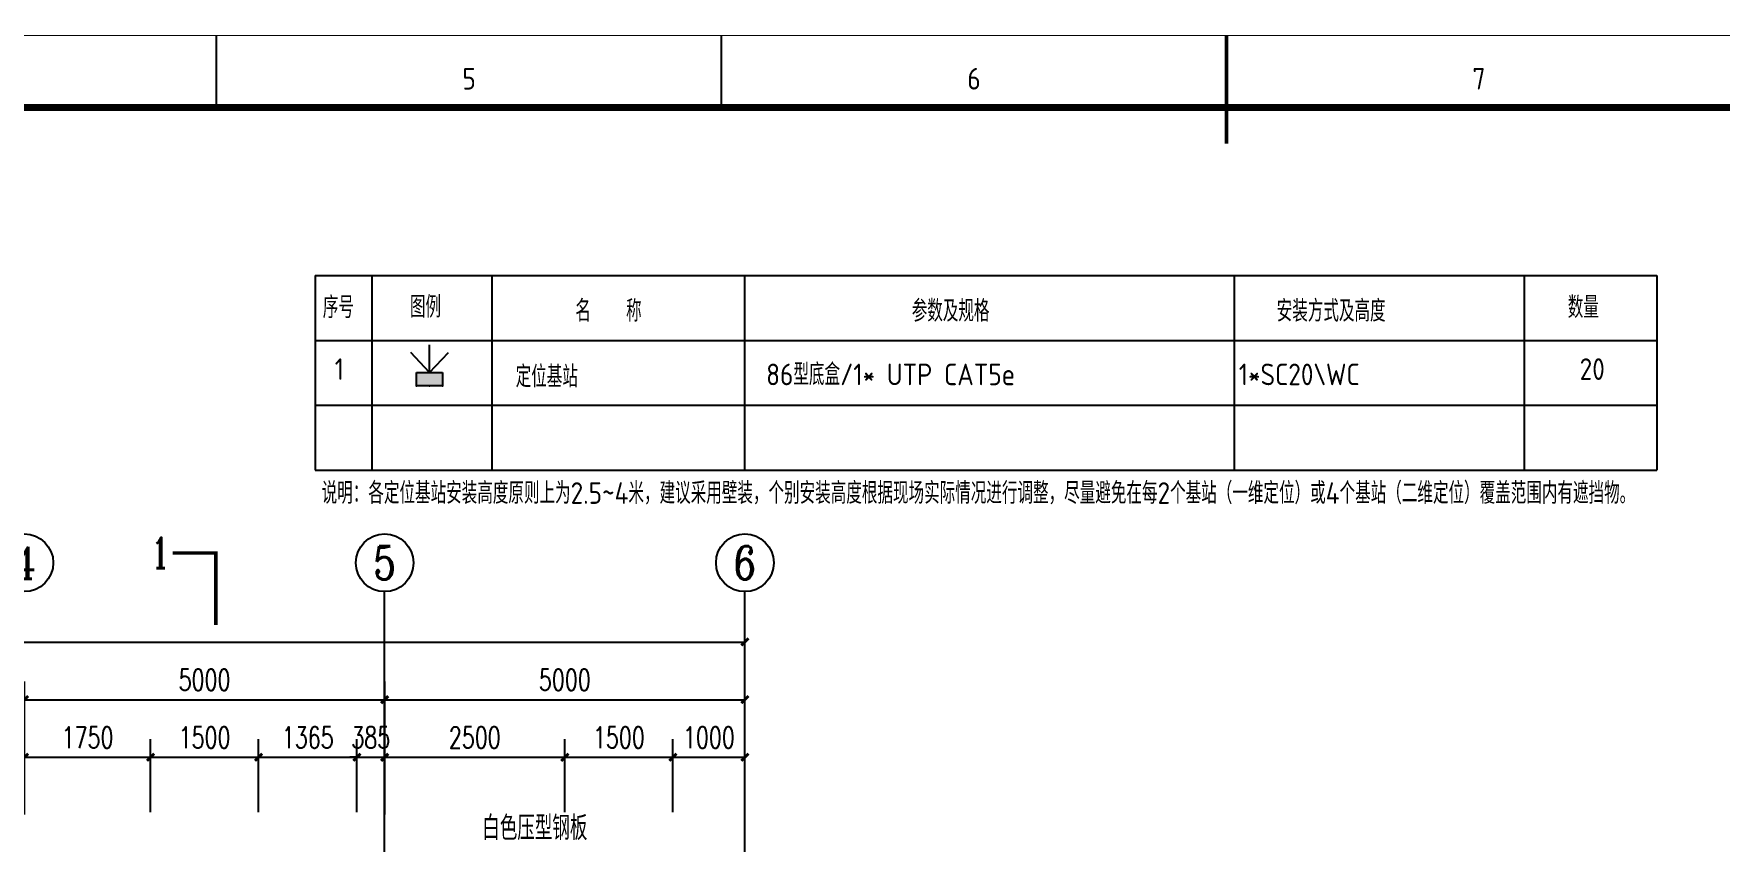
# Model space of a CAD drawing. Extents: x 170390 to 475615, y -37034 to 38097.
# Drawn here: x 317145 to 340554, y 17268 to 28493 of the extents above; entities that cross this region are included whole.
import ezdxf
from ezdxf.enums import TextEntityAlignment as Align

# ---------------------------------------------------------------- set-up
doc = ezdxf.new("R2010")
doc.units = 0
doc.header["$LTSCALE"] = 1000
doc.header["$MEASUREMENT"] = 0
doc.linetypes.add('DOTE', pattern=[2.42, 2, -0.2, 0.02, -0.2])
doc.layers.get('0').update_dxf_attribs({"color": 8})
doc.layers.get('Defpoints').update_dxf_attribs({"color": 8})
for name, color, linetype in [('-人员定位', 6, 'Continuous'), ('-人员定位标注', 4, 'Continuous'), ('AXIS', 8, 'Continuous'), ('AXIS_TEXT', 8, 'Continuous'), ('DIM_LEAD', 8, 'Continuous'), ('DIM_SYMB', 8, 'Continuous'), ('DOTE', 8, 'DOTE'), ('PUB_DIM', 8, 'Continuous')]:
    doc.layers.add(name, color=color, linetype=linetype)
doc.styles.add('-GBCBIGGBENOR', font='gbenor.shx', dxfattribs={"width": 0.7, "bigfont": 'gbcbig.shx'})
doc.styles.add('_TCH_AXIS', font='COMPLEX.shx', dxfattribs={"bigfont": 'dxt.shx'})
doc.styles.add('_TCH_DIM', font='SIMPLEX', dxfattribs={"bigfont": 'GBCBIG'})
doc.styles.add('_TCH_DIM_T3', font='SIMPLEX', dxfattribs={"width": 0.705882, "bigfont": 'GBCBIG'})
doc.styles.add('_TCH_LABEL', font='COMPLEX', dxfattribs={"bigfont": 'GBCBIG'})
doc.styles.add('COMPLEX', font='COMPLEX')
doc.styles.get("Standard").update_dxf_attribs({"font": 'GBENOR', "bigfont": 'GBCBIG'})
doc.dimstyles.new('_TCH_ARCH&&100', dxfattribs={"dimtxt": 297.5, "dimasz": 100, "dimexe": 250, "dimexo": 300, "dimgap": 126.25, "dimtad": 1, "dimdec": 0, "dimzin": 0, "dimdsep": 46, "dimtxsty": '_TCH_DIM_T3', "dimblk": 'ARCHTICK', "dimcen": 0.09, "dimclrt": 7, "dimazin": 2, "dimtfac": 1, "dimtdec": 0, "dimtix": 1, "dimtmove": 2, "dimatfit": 3, "dimldrblk": 'ARCHTICK', "dimfxl": 0, "dimtolj": 1, "dimtzin": 0, "dimarcsym": 0})

# ---------------------------------------------------------------- blocks, each defined once
blk = doc.blocks.new('GEDI_WK_A1')
at = {"color": 3}
for p, q in [((280.33, 584), (280.33, 594)), ((350.42, 584), (350.42, 594)), ((420.5, 584), (420.5, 594))]:
    blk.add_line(p, q, dxfattribs=at)
for points, const_width in [([(0, 0), (841, 0), (841, 594), (0, 594)], 0.1), ([(25, 10), (831, 10), (831, 584), (25, 584)], 1)]:
    blk.add_lwpolyline(points, close=True, dxfattribs=dict(at, const_width=const_width))
at = {"color": 3, "const_width": 0.5}
blk.add_lwpolyline([(420.5, 579), (420.5, 594)], dxfattribs=at)
at = {"color": 3}
for s, p in [('5', (315.38, 588)), ('6', (385.46, 588)), ('7', (455.54, 588))]:
    blk.add_text(s, height=3, dxfattribs=at).set_placement(p, align=Align.MIDDLE)
blk = doc.blocks.new('_ArchTick')
at = {"color": 0, "linetype": 'ByBlock', "const_width": 0.4}
blk.add_lwpolyline([(-0.5, -0.5), (0.5, 0.5)], dxfattribs=at)
blk = doc.blocks.new('*D167')
at = {"layer": 'Defpoints', "color": 0, "transparency": 16777216}
for p in [(318766, 18448), (317016, 17388), (318766, 17388)]:
    blk.add_point(p, dxfattribs=at)
at = {"layer": 'PUB_DIM', "color": 0, "lineweight": -2, "transparency": 16777216}
for p, q in [((317016, 17688), (317016, 18698)), ((318766, 17688), (318766, 18698)), ((317016, 18448), (318766, 18448))]:
    blk.add_line(p, q, dxfattribs=at)
at = {"layer": 'PUB_DIM', "color": 0, "lineweight": -2, "transparency": 16777216, "xscale": 100, "yscale": 100, "zscale": 100, "rotation": 180}
blk.add_blockref('_ArchTick', (317016, 18448), dxfattribs=at)
at = {"layer": 'PUB_DIM', "color": 0, "lineweight": -2, "transparency": 16777216, "xscale": 100, "yscale": 100, "zscale": 100}
blk.add_blockref('_ArchTick', (318766, 18448), dxfattribs=at)
at = {"layer": 'PUB_DIM', "color": 7, "transparency": 16777216, "insert": (317891, 18723), "char_height": 297.5, "attachment_point": 5, "style": '_TCH_DIM_T3'}
blk.add_mtext('\\A1;1750', dxfattribs=at)
blk = doc.blocks.new('*D168')
at = {"layer": 'Defpoints', "color": 0, "transparency": 16777216}
for p in [(320266, 18448), (318766, 17388), (320266, 17388)]:
    blk.add_point(p, dxfattribs=at)
at = {"layer": 'PUB_DIM', "color": 0, "lineweight": -2, "transparency": 16777216}
for p, q in [((318766, 17688), (318766, 18698)), ((320266, 17688), (320266, 18698)), ((318766, 18448), (320266, 18448))]:
    blk.add_line(p, q, dxfattribs=at)
at = {"layer": 'PUB_DIM', "color": 0, "lineweight": -2, "transparency": 16777216, "xscale": 100, "yscale": 100, "zscale": 100, "rotation": 180}
blk.add_blockref('_ArchTick', (318766, 18448), dxfattribs=at)
at = {"layer": 'PUB_DIM', "color": 0, "lineweight": -2, "transparency": 16777216, "xscale": 100, "yscale": 100, "zscale": 100}
blk.add_blockref('_ArchTick', (320266, 18448), dxfattribs=at)
at = {"layer": 'PUB_DIM', "color": 7, "transparency": 16777216, "insert": (319516, 18723), "char_height": 297.5, "attachment_point": 5, "style": '_TCH_DIM_T3'}
blk.add_mtext('\\A1;1500', dxfattribs=at)
blk = doc.blocks.new('*D169')
at = {"layer": 'Defpoints', "color": 0, "transparency": 16777216}
for p in [(321631, 18448), (320266, 17388), (321631, 17388)]:
    blk.add_point(p, dxfattribs=at)
at = {"layer": 'PUB_DIM', "color": 0, "lineweight": -2, "transparency": 16777216}
for p, q in [((320266, 17688), (320266, 18698)), ((321631, 17688), (321631, 18698)), ((320266, 18448), (321631, 18448))]:
    blk.add_line(p, q, dxfattribs=at)
at = {"layer": 'PUB_DIM', "color": 0, "lineweight": -2, "transparency": 16777216, "xscale": 100, "yscale": 100, "zscale": 100, "rotation": 180}
blk.add_blockref('_ArchTick', (320266, 18448), dxfattribs=at)
at = {"layer": 'PUB_DIM', "color": 0, "lineweight": -2, "transparency": 16777216, "xscale": 100, "yscale": 100, "zscale": 100}
blk.add_blockref('_ArchTick', (321631, 18448), dxfattribs=at)
at = {"layer": 'PUB_DIM', "color": 7, "transparency": 16777216, "insert": (320948, 18723), "char_height": 297.5, "attachment_point": 5, "style": '_TCH_DIM_T3'}
blk.add_mtext('\\A1;1365', dxfattribs=at)
blk = doc.blocks.new('*D170')
at = {"layer": 'Defpoints', "color": 0, "transparency": 16777216}
for p in [(322016, 18448), (321631, 17388), (322016, 17388)]:
    blk.add_point(p, dxfattribs=at)
at = {"layer": 'PUB_DIM', "color": 0, "lineweight": -2, "transparency": 16777216}
for p, q in [((321631, 17688), (321631, 18698)), ((322016, 17688), (322016, 18698)), ((321631, 18448), (321531, 18448)), ((321631, 18448), (322016, 18448)), ((322016, 18448), (322116, 18448))]:
    blk.add_line(p, q, dxfattribs=at)
at = {"layer": 'PUB_DIM', "color": 0, "lineweight": -2, "transparency": 16777216, "xscale": 100, "yscale": 100, "zscale": 100}
blk.add_blockref('_ArchTick', (321631, 18448), dxfattribs=at)
at = {"layer": 'PUB_DIM', "color": 0, "lineweight": -2, "transparency": 16777216, "xscale": 100, "yscale": 100, "zscale": 100, "rotation": 180}
blk.add_blockref('_ArchTick', (322016, 18448), dxfattribs=at)
at = {"layer": 'PUB_DIM', "color": 7, "transparency": 16777216, "insert": (321823, 18723), "char_height": 297.5, "attachment_point": 5, "style": '_TCH_DIM_T3'}
blk.add_mtext('\\A1;385', dxfattribs=at)
blk = doc.blocks.new('*D171')
at = {"layer": 'Defpoints', "color": 0, "transparency": 16777216}
for p in [(324516, 18448), (322016, 17388), (324516, 17388)]:
    blk.add_point(p, dxfattribs=at)
at = {"layer": 'PUB_DIM', "color": 0, "lineweight": -2, "transparency": 16777216}
for p, q in [((322016, 17688), (322016, 18698)), ((324516, 17688), (324516, 18698)), ((322016, 18448), (324516, 18448))]:
    blk.add_line(p, q, dxfattribs=at)
at = {"layer": 'PUB_DIM', "color": 0, "lineweight": -2, "transparency": 16777216, "xscale": 100, "yscale": 100, "zscale": 100, "rotation": 180}
blk.add_blockref('_ArchTick', (322016, 18448), dxfattribs=at)
at = {"layer": 'PUB_DIM', "color": 0, "lineweight": -2, "transparency": 16777216, "xscale": 100, "yscale": 100, "zscale": 100}
blk.add_blockref('_ArchTick', (324516, 18448), dxfattribs=at)
at = {"layer": 'PUB_DIM', "color": 7, "transparency": 16777216, "insert": (323266, 18723), "char_height": 297.5, "attachment_point": 5, "style": '_TCH_DIM_T3'}
blk.add_mtext('\\A1;2500', dxfattribs=at)
blk = doc.blocks.new('*D172')
at = {"layer": 'Defpoints', "color": 0, "transparency": 16777216}
for p in [(326016, 18448), (324516, 17388), (326016, 17388)]:
    blk.add_point(p, dxfattribs=at)
at = {"layer": 'PUB_DIM', "color": 0, "lineweight": -2, "transparency": 16777216}
for p, q in [((324516, 17688), (324516, 18698)), ((326016, 17688), (326016, 18698)), ((324516, 18448), (326016, 18448))]:
    blk.add_line(p, q, dxfattribs=at)
at = {"layer": 'PUB_DIM', "color": 0, "lineweight": -2, "transparency": 16777216, "xscale": 100, "yscale": 100, "zscale": 100, "rotation": 180}
blk.add_blockref('_ArchTick', (324516, 18448), dxfattribs=at)
at = {"layer": 'PUB_DIM', "color": 0, "lineweight": -2, "transparency": 16777216, "xscale": 100, "yscale": 100, "zscale": 100}
blk.add_blockref('_ArchTick', (326016, 18448), dxfattribs=at)
at = {"layer": 'PUB_DIM', "color": 7, "transparency": 16777216, "insert": (325266, 18723), "char_height": 297.5, "attachment_point": 5, "style": '_TCH_DIM_T3'}
blk.add_mtext('\\A1;1500', dxfattribs=at)
blk = doc.blocks.new('*D173')
at = {"layer": 'Defpoints', "color": 0, "transparency": 16777216}
for p in [(327016, 18448), (326016, 17388), (327016, 17388)]:
    blk.add_point(p, dxfattribs=at)
at = {"layer": 'PUB_DIM', "color": 0, "lineweight": -2, "transparency": 16777216}
for p, q in [((326016, 17688), (326016, 18698)), ((327016, 17688), (327016, 18698)), ((326016, 18448), (327016, 18448))]:
    blk.add_line(p, q, dxfattribs=at)
at = {"layer": 'PUB_DIM', "color": 0, "lineweight": -2, "transparency": 16777216, "xscale": 100, "yscale": 100, "zscale": 100, "rotation": 180}
blk.add_blockref('_ArchTick', (326016, 18448), dxfattribs=at)
at = {"layer": 'PUB_DIM', "color": 0, "lineweight": -2, "transparency": 16777216, "xscale": 100, "yscale": 100, "zscale": 100}
blk.add_blockref('_ArchTick', (327016, 18448), dxfattribs=at)
at = {"layer": 'PUB_DIM', "color": 7, "transparency": 16777216, "insert": (326516, 18723), "char_height": 297.5, "attachment_point": 5, "style": '_TCH_DIM_T3'}
blk.add_mtext('\\A1;1000', dxfattribs=at)
blk = doc.blocks.new('*D206')
at = {"layer": 'AXIS', "color": 0, "lineweight": -2, "transparency": 16777216}
for p, q in [((317016, 17654), (317016, 19498)), ((322016, 17654), (322016, 19498)), ((317016, 19248), (322016, 19248))]:
    blk.add_line(p, q, dxfattribs=at)
at = {"layer": 'Defpoints', "color": 0, "transparency": 16777216}
for p in [(322016, 19248), (317016, 17354), (322016, 17354)]:
    blk.add_point(p, dxfattribs=at)
at = {"layer": 'AXIS', "color": 0, "lineweight": -2, "transparency": 16777216, "xscale": 100, "yscale": 100, "zscale": 100, "rotation": 180}
blk.add_blockref('_ArchTick', (317016, 19248), dxfattribs=at)
at = {"layer": 'AXIS', "color": 0, "lineweight": -2, "transparency": 16777216, "xscale": 100, "yscale": 100, "zscale": 100}
blk.add_blockref('_ArchTick', (322016, 19248), dxfattribs=at)
at = {"layer": 'AXIS', "color": 7, "transparency": 16777216, "insert": (319516, 19523), "char_height": 297.5, "attachment_point": 5, "style": '_TCH_DIM_T3'}
blk.add_mtext('\\A1;5000', dxfattribs=at)
blk = doc.blocks.new('*D207')
at = {"layer": 'AXIS', "color": 0, "lineweight": -2, "transparency": 16777216}
for p, q in [((322016, 17654), (322016, 19498)), ((327016, 17654), (327016, 19498)), ((322016, 19248), (327016, 19248))]:
    blk.add_line(p, q, dxfattribs=at)
at = {"layer": 'Defpoints', "color": 0, "transparency": 16777216}
for p in [(327016, 19248), (322016, 17354), (327016, 17354)]:
    blk.add_point(p, dxfattribs=at)
at = {"layer": 'AXIS', "color": 0, "lineweight": -2, "transparency": 16777216, "xscale": 100, "yscale": 100, "zscale": 100, "rotation": 180}
blk.add_blockref('_ArchTick', (322016, 19248), dxfattribs=at)
at = {"layer": 'AXIS', "color": 0, "lineweight": -2, "transparency": 16777216, "xscale": 100, "yscale": 100, "zscale": 100}
blk.add_blockref('_ArchTick', (327016, 19248), dxfattribs=at)
at = {"layer": 'AXIS', "color": 7, "transparency": 16777216, "insert": (324516, 19523), "char_height": 297.5, "attachment_point": 5, "style": '_TCH_DIM_T3'}
blk.add_mtext('\\A1;5000', dxfattribs=at)
blk = doc.blocks.new('*D208')
at = {"layer": 'AXIS', "color": 0, "lineweight": -2, "transparency": 16777216}
for p, q in [((302516, 17654), (302516, 20298)), ((327016, 17654), (327016, 20298)), ((302516, 20048), (327016, 20048))]:
    blk.add_line(p, q, dxfattribs=at)
at = {"layer": 'Defpoints', "color": 0, "transparency": 16777216}
for p in [(327016, 20048), (302516, 17354), (327016, 17354)]:
    blk.add_point(p, dxfattribs=at)
at = {"layer": 'AXIS', "color": 0, "lineweight": -2, "transparency": 16777216, "xscale": 100, "yscale": 100, "zscale": 100, "rotation": 180}
blk.add_blockref('_ArchTick', (302516, 20048), dxfattribs=at)
at = {"layer": 'AXIS', "color": 0, "lineweight": -2, "transparency": 16777216, "xscale": 100, "yscale": 100, "zscale": 100}
blk.add_blockref('_ArchTick', (327016, 20048), dxfattribs=at)
at = {"layer": 'AXIS', "color": 7, "transparency": 16777216, "insert": (314766, 20323), "char_height": 297.5, "attachment_point": 5, "style": '_TCH_DIM_T3'}
blk.add_mtext('\\A1;24500', dxfattribs=at)
blk = doc.blocks.new('_AXISO')
blk.add_circle((0, 0), 0.5)
at = {"layer": 'AXIS_TEXT', "style": 'COMPLEX', "width": 1.041667}
blk.add_attdef('A', text='', height=0.56, dxfattribs=at).set_placement((-0.25, -0.28), (0.25, -0.28), align=Align.FIT)
blk = doc.blocks.new('定位基站')
at = {"layer": '-人员定位', "ltscale": 0.01}
h = blk.add_hatch(color=256, dxfattribs=at)
h.dxf.hatch_style = 1
h.paths.add_polyline_path([(406524, 477798), (406524, 477617), (406162, 477617), (406162, 477798)])
at = {"layer": '-人员定位', "color": 6}
for p, q in [((406343, 477798), (406082, 478077)), ((406343, 477798), (406343, 478186)), ((406343, 477798), (406604, 478077)), ((406162, 477798), (406524, 477798)), ((406162, 477617), (406162, 477798)), ((406343, 477995), (406343, 477995)), ((406524, 477798), (406524, 477617)), ((406524, 477617), (406162, 477617))]:
    blk.add_line(p, q, dxfattribs=at)
for p in [(406343, 477798), (406162, 477617), (406343, 477617), (406524, 477617)]:
    blk.add_point(p, dxfattribs=at)

msp = doc.modelspace()

# ---------------------------------------------------------------- linework, layer by layer
at = {"layer": '-人员定位标注'}
for p, q in [((321050.9, 25135.4), (321050.9, 22435.4)), ((321050.9, 25135.4), (339671.5, 25135.4)), ((321835.7, 25135.4), (321835.7, 22435.4)), ((323504, 25135.4), (323504, 22435.4)), ((327008.8, 25135.4), (327008.8, 22435.4)), ((333805.1, 25135.4), (333805.1, 22435.4)), ((337833.4, 25135.4), (337833.4, 22435.4)), ((339671.5, 25135.4), (339671.5, 22435.4)), ((321050.9, 24235.4), (339671.5, 24235.4)), ((321050.9, 23335.4), (339671.5, 23335.4)), ((321050.9, 22435.4), (339671.5, 22435.4))]:
    msp.add_line(p, q, dxfattribs=at)
at = {"layer": 'AXIS'}
for p, q in [((322015.5, 17354.4), (322015.5, 20748.2)), ((327015.5, 17354.4), (327015.5, 20748.2))]:
    msp.add_line(p, q, dxfattribs=at)
at = {"layer": 'DIM_SYMB', "const_width": 50}
msp.add_lwpolyline([(319672.3, 20284.6), (319672.3, 21284.6), (319072.3, 21284.6)], dxfattribs=at)
at = {"layer": 'DOTE'}
for p, q in [((322015.5, 4454.4), (322015.5, 17354.4)), ((327015.5, 4454.4), (327015.5, 17354.4))]:
    msp.add_line(p, q, dxfattribs=at)

# ---------------------------------------------------------------- block references
at = {"layer": '-人员定位'}
msp.add_blockref('定位基站', (-83704.3, -454010.2), dxfattribs=at)
at = {"xscale": 100, "yscale": 100, "zscale": 100}
msp.add_blockref('GEDI_WK_A1', (291650.1, -30931.7), dxfattribs=at)
at = {"layer": 'AXIS'}
ref = msp.add_blockref('_AXISO', (317015.5, 21148.2), dxfattribs=dict(at, xscale=800, yscale=800, zscale=800))
ref.add_attrib('A', '4', dxfattribs={"layer": 'AXIS_TEXT', "height": 445.4, "style": '_TCH_AXIS'}).set_placement((316845.8, 20925.5), (317185.2, 20925.5), align=Align.FIT)
ref = msp.add_blockref('_AXISO', (322015.5, 21148.2), dxfattribs=dict(at, xscale=800, yscale=800, zscale=800))
ref.add_attrib('A', '5', dxfattribs={"layer": 'AXIS_TEXT', "height": 465.9, "style": '_TCH_AXIS'}).set_placement((321860.2, 20915.3), (322170.9, 20915.3), align=Align.FIT)
ref = msp.add_blockref('_AXISO', (327015.5, 21148.2), dxfattribs=dict(at, xscale=800, yscale=800, zscale=800))
ref.add_attrib('A', '6', dxfattribs={"layer": 'AXIS_TEXT', "height": 465.9, "style": '_TCH_AXIS'}).set_placement((326860.2, 20915.3), (327170.9, 20915.3), align=Align.FIT)

# ---------------------------------------------------------------- texts
at = {"layer": '-人员定位标注', "style": '-GBCBIGGBENOR'}
for s, p in [('序号', (321157.6, 24544.8)), ('图例', (322366.6, 24551.1)), ('名   称', (324662, 24495.4)), ('参数及规格', (329331.3, 24495.4)), ('安装方式及高度', (334397.3, 24495.4)), ('数量', (338437.4, 24544.8)), ('1', (321322.4, 23686.8)), ('定位基站', (323833.8, 23583.8)), ('86型底盒/1* UTP CAT5e', (327310.6, 23613.2)), ('1*SC20\\WC', (333871.1, 23613.6)), ('20', (338602.2, 23686.8)), ('说明：各定位基站安装高度原则上为2.5~4米，建议采用壁装，个别安装高度根据现场实际情况进行调整，尽量避免在每2个基站（一维定位）或4个基站（二维定位）覆盖范围内有遮挡物。', (321140.8, 21966.6))]:
    msp.add_text(s, height=300, dxfattribs=at).set_placement(p)
at = {"layer": 'DIM_LEAD', "color": 7, "style": '_TCH_DIM'}
msp.add_text('白色压型钢板', height=337.59, dxfattribs=at).set_placement((323370.8, 17297.8))
at = {"layer": 'DIM_SYMB', "color": 7, "style": '_TCH_LABEL', "width": 0.705882}
msp.add_text('1', height=425, dxfattribs=at).set_placement((318772.9, 21072.1))

# ---------------------------------------------------------------- dimensions: what is measured, and where the dimension line sits
at = {"layer": 'AXIS'}
for p1, p2, distance, picture, middle in [((302515.5, 17354.4), (327015.5, 17354.4), 2693.9, '*D208', (314765.5, 20323.2)), ((317015.5, 17354.4), (322015.5, 17354.4), 1893.9, '*D206', (319515.5, 19523.2)), ((322015.5, 17354.4), (327015.5, 17354.4), 1893.9, '*D207', (324515.5, 19523.2))]:
    dim = msp.add_aligned_dim(p1=p1, p2=p2, distance=distance, dimstyle='_TCH_ARCH&&100', dxfattribs=at)
    dim.commit()
    dim.dimension.update_dxf_attribs({"geometry": picture, "text_midpoint": middle})
at = {"layer": 'PUB_DIM'}
for p1, p2, picture, middle in [((317015.5, 17388.2), (318765.5, 17388.2), '*D167', (317890.5, 18723.2)), ((318765.5, 17388.2), (320265.5, 17388.2), '*D168', (319515.5, 18723.2)), ((320265.5, 17388.2), (321630.5, 17388.2), '*D169', (320948, 18723.2)), ((321630.5, 17388.2), (322015.5, 17388.2), '*D170', (321823, 18723.2)), ((322015.5, 17388.2), (324515.5, 17388.2), '*D171', (323265.5, 18723.2)), ((324515.5, 17388.2), (326015.5, 17388.2), '*D172', (325265.5, 18723.2)), ((326015.5, 17388.2), (327015.5, 17388.2), '*D173', (326515.5, 18723.2))]:
    dim = msp.add_aligned_dim(p1=p1, p2=p2, distance=1060, dimstyle='_TCH_ARCH&&100', dxfattribs=at)
    dim.commit()
    dim.dimension.update_dxf_attribs({"geometry": picture, "text_midpoint": middle})

doc.saveas('drawing.dxf')
